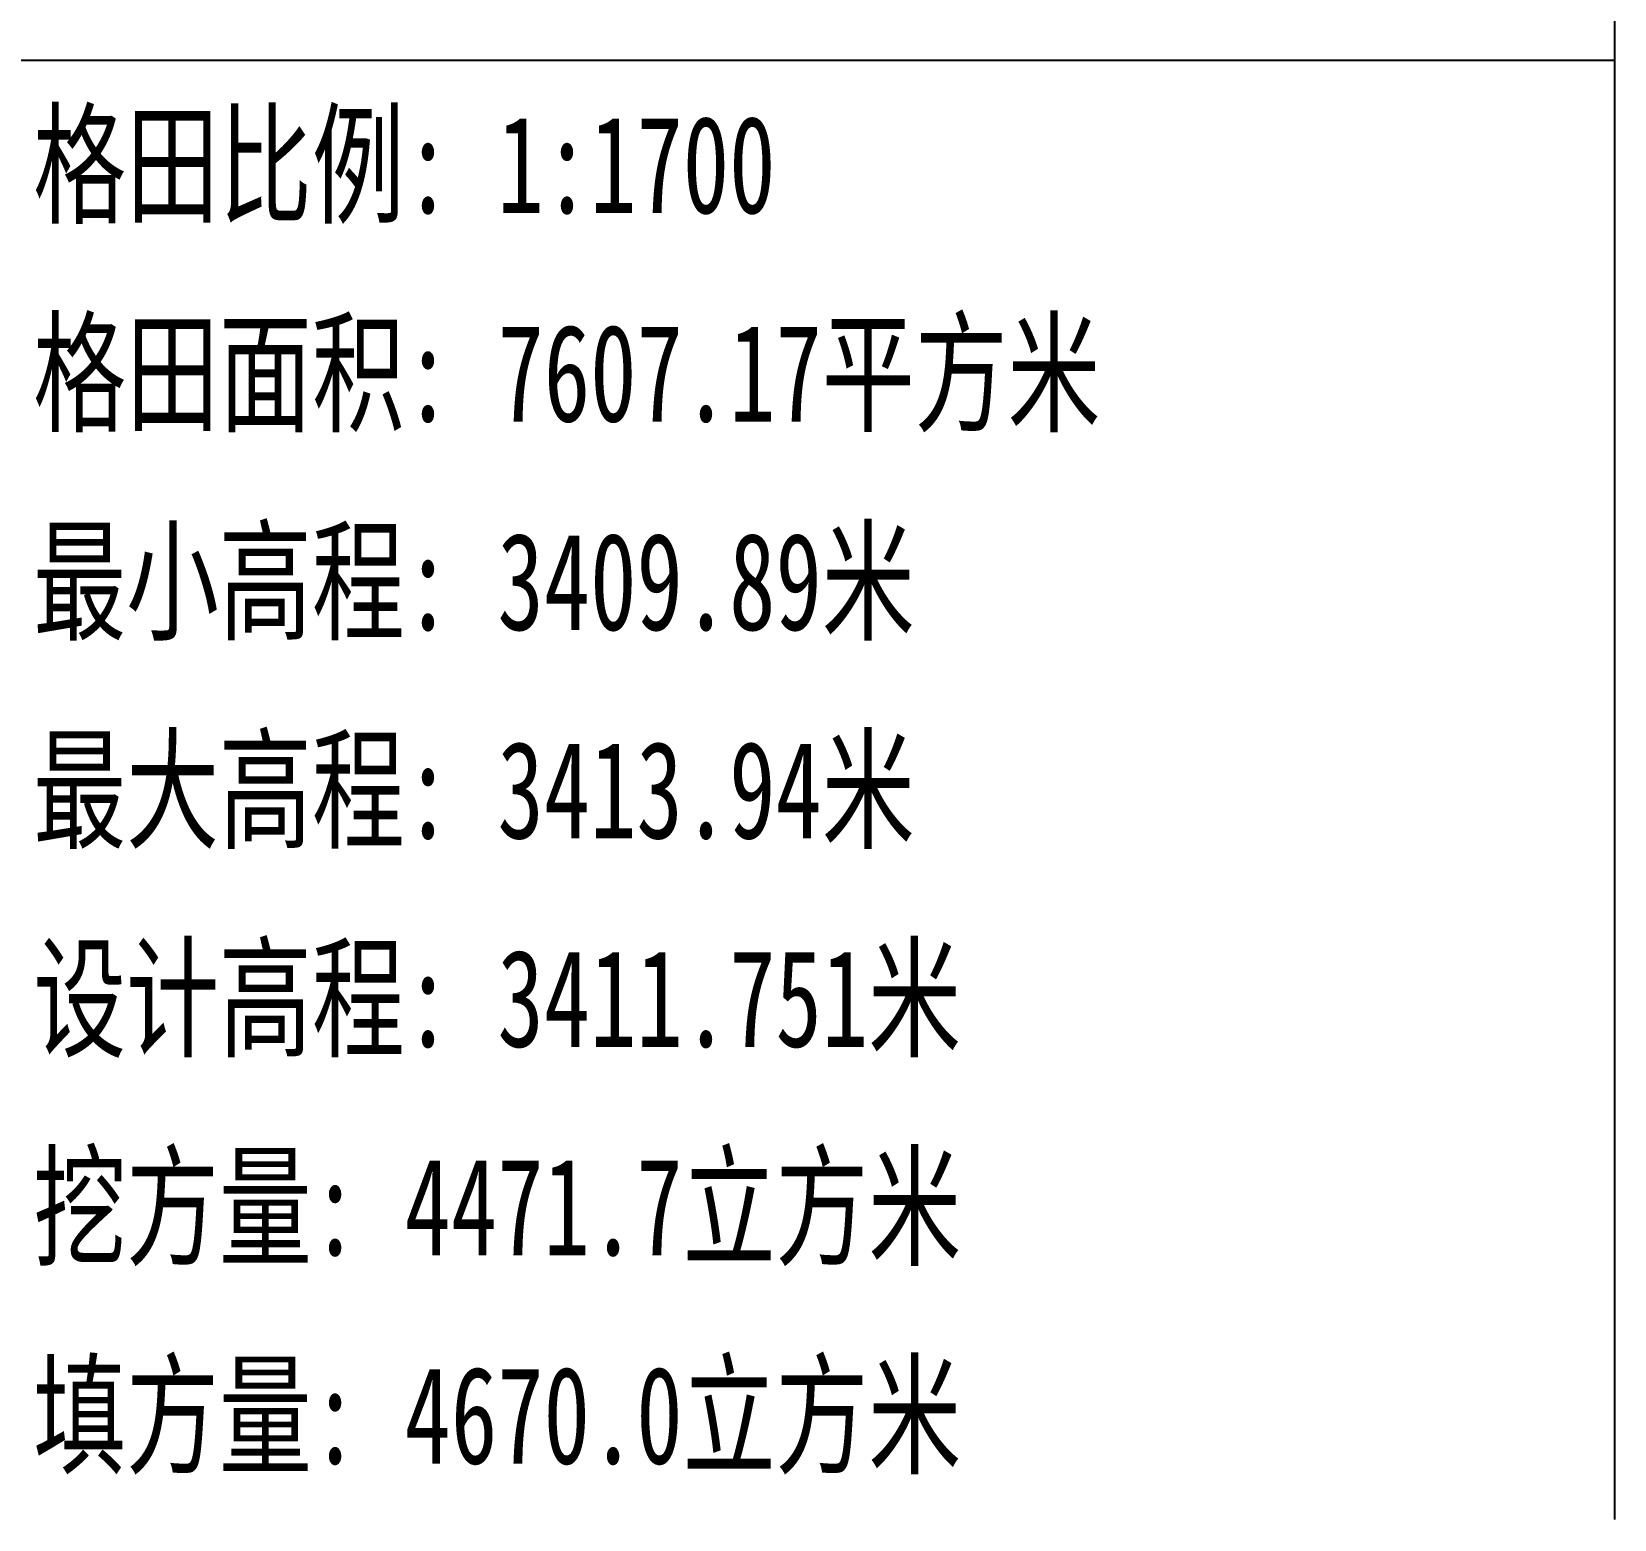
# Model space of a CAD drawing. Extents: x 4283 to 40403, y 1134 to 1764.
# Drawn here: x 8208.4 to 8273.5, y 1514.1 to 1575.3 of the extents above; entities that cross this region are included whole.
import ezdxf
from ezdxf.enums import TextEntityAlignment as Align

# ---------------------------------------------------------------- set-up
doc = ezdxf.new("R2010")
doc.units = 0
doc.layers.add('tdz_土方计算图', color=7, linetype='Continuous')
doc.styles.add('GLand', font='')
doc.styles.get('GLand').set_extended_font_data('FangSong_GB2312')

msp = doc.modelspace()

# ---------------------------------------------------------------- linework, layer by layer
at = {"layer": 'tdz_土方计算图', "linetype": 'Continuous'}
for points in [[(8273.46, 1674.092), (8273.46, 1514.092)], [(8143.46, 1574.092), (8273.46, 1574.092)]]:
    msp.add_lwpolyline(points, dxfattribs=at)

# ---------------------------------------------------------------- texts
at = {"layer": 'tdz_土方计算图', "linetype": 'Continuous', "style": 'GLand', "width": 0.7}
for s, p in [('格田比例: 1:1700', (8208.46, 1569.807)), ('格田面积: 7607.17平方米', (8208.46, 1561.236)), ('最小高程: 3409.89米', (8208.46, 1552.665)), ('最大高程: 3413.94米', (8208.46, 1544.094)), ('设计高程: 3411.751米', (8208.46, 1535.523)), ('挖方量: 4471.7立方米', (8208.46, 1526.952)), ('填方量: 4670.0立方米', (8208.46, 1518.381))]:
    msp.add_text(s, height=4, dxfattribs=at).set_placement(p, align=Align.MIDDLE_LEFT)

doc.saveas('drawing.dxf')
